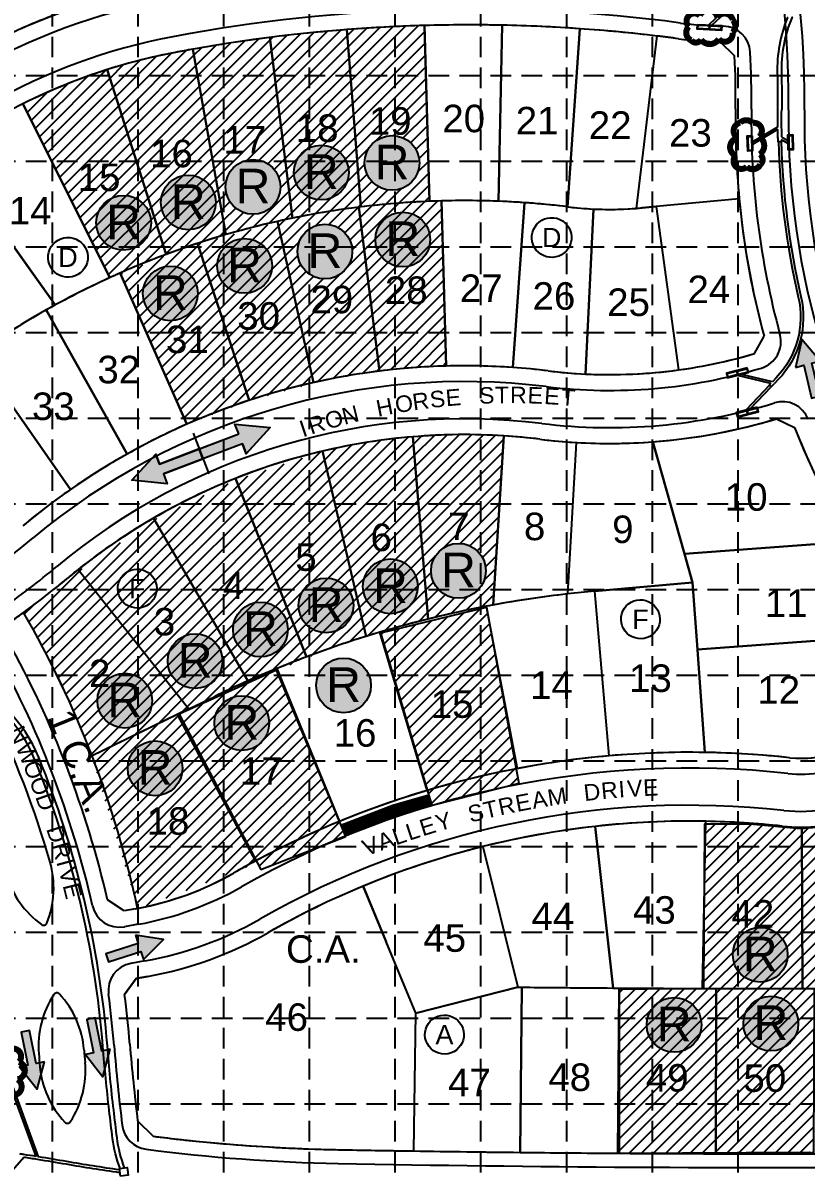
# Model space of a CAD drawing. Extents: x 6153 to 10142, y 8557 to 11052.
# Drawn here: x 7566 to 8135, y 9196 to 10029 of the extents above; entities that cross this region are included whole.
import ezdxf
from ezdxf.enums import TextEntityAlignment as Align

# ---------------------------------------------------------------- set-up
doc = ezdxf.new("R2010")
doc.units = 0
doc.header["$LTSCALE"] = 40
doc.header["$MEASUREMENT"] = 0
for name, pattern in [('GUARDRAIL', [0.24, 0.2, 0.04]), ('HIDDEN', [0.375, 0.25, -0.125]), ('SOLID_OPEN_END', [200, 100, 100])]:
    doc.linetypes.add(name, pattern=pattern)
doc.layers.get('0').update_dxf_attribs({"linetype": 'CONTINUOUS'})
for name, color, linetype in [('1-BC', 6, 'GUARDRAIL'), ('1-BLOCK_NO', 6, 'CONTINUOUS'), ('1-COMMON_AREAS', 5, 'CONTINUOUS'), ('1-LOT_NO', 1, 'CONTINUOUS'), ('1-ROW', 6, 'SOLID_OPEN_END'), ('1-STORM', 5, 'CONTINUOUS'), ('1-STORM_INLETS', 4, 'CONTINUOUS'), ('1-STREET_NAMES', 6, 'CONTINUOUS'), ('1A-LOTS', 6, 'CONTINUOUS'), ('BASE', 7, 'CONTINUOUS'), ('EROSION BLANKET', 84, 'CONTINUOUS'), ('GRID', 254, 'HIDDEN'), ('hatch', 2, 'CONTINUOUS'), ('LEGEND', 7, 'CONTINUOUS')]:
    doc.layers.add(name, color=color, linetype=linetype)
doc.styles.add('ryland', font='ARIAL.TTF', dxfattribs={"height": 25})
doc.styles.get("Standard").update_dxf_attribs({"font": 'ARIAL.TTF'})

# ---------------------------------------------------------------- blocks, each defined once
blk = doc.blocks.new('RYLAND')
h = blk.add_hatch(color=81)
h.paths.add_polyline_path([(1.164, -1.048, 1), (-1.408, -1.048, 1)])
h.paths.add_polyline_path([(-1.348, -2.228), (1.104, -2.228), (1.104, 0.21), (-1.348, 0.21)], flags=25)
at = {"color": 5}
blk.add_circle((-0.122, -1.048), 1.286, dxfattribs=at)
at = {"layer": 'BASE', "color": 5, "style": 'ryland'}
blk.add_text('R', height=1.625, dxfattribs=at).set_placement((-0.122, -1.821), align=Align.CENTER)
blk = doc.blocks.new('arrow')
blk.add_lwpolyline([(-67, -25.4), (-59.3, -25.4), (-59.6, -56.1), (-51.9, -56.2), (-51.6, -25.5), (-44, -25.5), (-55.3, -2.4), (-67, -25.4)], close=True)
at = {"color": 254}
for points in [[(-44, -25.5), (-67, -25.4), (-55.3, -2.4), (-67, -25.4)], [(-59.6, -56.1), (-51.9, -56.2), (-59.3, -25.4), (-51.6, -25.5)]]:
    blk.add_solid(points, dxfattribs=at)
blk = doc.blocks.new('2arrows')
at = {"color": 254}
for p, q in [((25.59, 2.96), (0, 0)), ((17.72, -18.7), (0, 0)), ((22.97, -4.26), (25.59, 2.96)), ((22.97, -4.26), (51.84, -14.76)), ((20.34, -11.48), (17.72, -18.7)), ((49.21, -21.97), (20.34, -11.48)), ((51.84, -14.76), (49.21, -21.97)), ((51.84, -14.76), (49.21, -21.97)), ((80.71, -25.25), (51.84, -14.76)), ((49.21, -21.97), (78.09, -32.47)), ((80.71, -25.25), (83.33, -18.03)), ((83.33, -18.03), (101.05, -36.73)), ((78.09, -32.47), (75.46, -39.68)), ((75.46, -39.68), (101.05, -36.73))]:
    blk.add_line(p, q, dxfattribs=at)
at = {"color": 7}
blk.add_line((45.04, -33.45), (55.84, -3.74), dxfattribs=at)
blk.add_lwpolyline([(20.34, -11.48), (17.72, -18.7), (0, 0), (25.59, 2.96), (22.97, -4.26), (80.71, -25.25), (83.33, -18.03), (101.05, -36.73), (75.46, -39.68), (78.09, -32.47), (20.34, -11.48)], close=True)
at = {"color": 254}
for points in [[(25.59, 2.96), (17.72, -18.7), (0, 0), (17.72, -18.7)], [(49.21, -21.97), (51.84, -14.76), (20.34, -11.48), (22.97, -4.26)], [(49.21, -21.97), (51.84, -14.76), (78.09, -32.47), (80.71, -25.25)], [(83.33, -18.03), (75.46, -39.68), (101.05, -36.73), (75.46, -39.68)]]:
    blk.add_solid(points, dxfattribs=at)

msp = doc.modelspace()

# ---------------------------------------------------------------- hatches: boundary and pattern name
at = {"layer": 'hatch', "linetype": 'Continuous'}
h = msp.add_hatch(dxfattribs=at)
h.set_pattern_fill('ANSI31', color=2, scale=50, style=0)
h.paths.add_polyline_path([(7627.37, 9995.62, 0.039162), (7566.12, 9970.73), (7629.32, 9844.5, -0.003294), (7636.79, 9847.85), (7636.79, 9847.85, -0.014441), (7670.03, 9861.34)])
h.paths.add_polyline_path([(7745.31, 10018.9, 0.012247), (7689.54, 10010.43), (7713.41, 9875.72, -0.015593), (7750.92, 9885.37), (7777.2, 9768.28, -0.024221), (7825, 9776.61), (7810.16, 9895.69, 0.019666), (7761.98, 9887.75)])
h.paths.add_polyline_path([(7753.11, 9910.42, -1), (7713.31, 9910.42, -1)], flags=16)
h.paths.add_polyline_path([(7805.32, 9863.47, -1), (7765.52, 9863.47, -1)], flags=16)
h.paths.add_polyline_path([(7801.43, 10024.64, 0.012247), (7745.31, 10018.9), (7761.98, 9887.75, -0.019666), (7810.16, 9895.69), (7825, 9776.61, -0.024221), (7873.38, 9780.27), (7870.13, 9900.22, 0.003522), (7861.39, 9899.92), (7861.39, 9899.92, 0.020189), (7811.42, 9895.84)])
h.paths.add_polyline_path([(7857.76, 10027.62, 0.012247), (7801.43, 10024.64), (7811.42, 9895.84, -0.020189), (7861.39, 9899.92)])
h.paths.add_polyline_path([(7854.06, 9927.81, -1), (7814.25, 9927.81, -1)], flags=16)
h.paths.add_polyline_path([(7714.24, 9892.16), (7752.19, 9892.16), (7752.19, 9929.88), (7714.24, 9929.88)], flags=24)
h.paths.add_polyline_path([(7766.46, 9845.21), (7804.4, 9845.21), (7804.4, 9882.93), (7766.46, 9882.93)], flags=24)
h.paths.add_polyline_path([(7780.13, 9820.87), (7800.78, 9820.87), (7800.78, 9836.19), (7780.13, 9836.19)], flags=24)
h.paths.add_polyline_path([(7716.91, 9937.03), (7737.47, 9937.03), (7737.47, 9952.09), (7716.91, 9952.09)], flags=24)
h.paths.add_polyline_path([(7815.19, 9909.55), (7853.13, 9909.55), (7853.13, 9947.27), (7815.19, 9947.27)], flags=24)
h.paths.add_polyline_path([(7822.56, 9950.54), (7843.2, 9950.54), (7843.2, 9965.86), (7822.56, 9965.86)], flags=24)
h = msp.add_hatch(dxfattribs=at)
h.set_pattern_fill('ANSI31', color=2, scale=50, style=0)
h.paths.add_polyline_path([(7689.54, 10010.43, 0.002779), (7676.95, 10008.12, 0.030272), (7627.37, 9995.62), (7670.03, 9861.34, -0.009776), (7692.94, 9869.38), (7692.94, 9869.38, -0.008625), (7713.41, 9875.72)])
h = msp.add_hatch(dxfattribs=at)
h.set_pattern_fill('ANSI31', color=2, scale=50, style=0)
h.paths.add_polyline_path([(7637.13, 9847.47), (7670.04, 9861.08), (7694.36, 9869.46), (7746.17, 9883.63), (7750.83, 9885.01), (7777.68, 9768.03), (7730.03, 9755.3), (7684.53, 9737.78), (7637.39, 9847)])
h = msp.add_hatch(dxfattribs=at)
h.set_pattern_fill('ANSI31', color=2, scale=50, style=0)
h.paths.add_polyline_path([(7849.21, 9728.87, 0.036761), (7783.78, 9718.5), (7815.39, 9583.92, -0.00331), (7825.39, 9586.97), (7825.39, 9586.97, -0.011474), (7860.32, 9596.49)])
h = msp.add_hatch(dxfattribs=at)
h.set_pattern_fill('ANSI31', color=2, scale=50, style=0)
h.paths.add_polyline_path([(7915.45, 9729.55, 0.036761), (7849.21, 9728.87), (7860.32, 9596.49, -0.013722), (7902.61, 9605.76, -0.001629), (7907.67, 9606.7)])
h.paths.add_polyline_path([(7902.33, 9631.52, -1), (7862.53, 9631.52, -1)], flags=16)
h.paths.add_polyline_path([(7863.47, 9613.26), (7901.41, 9613.26), (7901.41, 9650.98), (7863.47, 9650.98)], flags=24)
h.paths.add_polyline_path([(7876.34, 9656.4), (7889.05, 9656.4), (7889.05, 9671.21), (7876.34, 9671.21)], flags=24)
h = msp.add_hatch(dxfattribs=at)
h.set_pattern_fill('ANSI31', color=2, scale=50, style=0)
h.paths.add_polyline_path([(7687.25, 9532.02), (7733.03, 9552.2), (7774.1, 9569.02), (7815.84, 9585.17), (7783.52, 9718.37), (7720.24, 9697.51), (7660.99, 9668.59), (7605.79, 9630.91), (7685.23, 9534.04)])
h = msp.add_hatch(dxfattribs=at)
h.set_pattern_fill('ANSI31', color=2, scale=50, style=0)
h.paths.add_polyline_path([(7616.35, 9497.03), (7678.27, 9527.13), (7686.7, 9531.23), (7606.23, 9632.47, 0.005792), (7598.12, 9625.87, -0.015998), (7566.6, 9601.26, -0.038825)])
h.paths.add_polyline_path([(7609.03, 9542.05), (7634.61, 9542.05), (7634.61, 9572.17), (7609.03, 9572.17)], flags=24)
h = msp.add_hatch(dxfattribs=at)
h.set_pattern_fill('ANSI31', color=256, scale=50, style=0)
h.paths.add_polyline_path([(7863.25, 9461.08), (7826.06, 9586.44), (7902.71, 9605.09), (7926.37, 9477)])
h = msp.add_hatch(dxfattribs=at)
h.set_pattern_fill('ANSI31', color=256, scale=50, style=0)
h.paths.add_polyline_path([(7800.74, 9438.49), (7750.25, 9559.34), (7679.52, 9527.42), (7738.92, 9414.53)])
h = msp.add_hatch(dxfattribs=at)
h.set_pattern_fill('ANSI31', color=2, scale=50, style=0)
h.paths.add_polyline_path([(7616.56, 9497.17), (7678.39, 9527.32), (7736.02, 9419.14), (7649.88, 9385.92), (7616.64, 9494.92)])
h = msp.add_hatch(dxfattribs=at)
h.set_pattern_fill('ANSI31', color=256, scale=50, style=0)
h.paths.add_polyline_path([(8140.49, 9208.49), (8140.96, 9327.31), (8242.79, 9329.45), (8183.69, 9455.41), (8153.78, 9446.16), (8130.99, 9444.03), (8093.96, 9447.59), (8061.2, 9447.59), (8060.49, 9328.02), (7999.24, 9327.31), (7999.24, 9208.46), (8137.4, 9209.17)])

# ---------------------------------------------------------------- linework, layer by layer
at = {"layer": '1-BC', "color": 7, "linetype": 'Continuous'}
for p, q in [((7649.84, 9374.76), (7639.77, 9372.94)), ((7654.65, 9348.19), (7644.57, 9346.37)), ((7655.53, 9211.38), (7655.53, 9211.38)), ((7794.96, 9201.06), (7794.96, 9201.06))]:
    msp.add_line(p, q, dxfattribs=at)
for centre, radius, start, end in [((7483.61, 9975.38), 638.61, 359.19888, 36.81205), ((7755.34, 9592.79), 461.16, 100.68249, 138.22119), ((7890.47, 8876.42), 1163.17, 82.42748, 100.68249), ((8078.48, 10290.65), 263.5, 262.42748, 269.16844), ((8074.37, 10007.18), 20, 3.08085, 89.16844), ((7755.34, 9592.79), 434.16, 100.68249, 138.22119), ((7483.61, 9975.38), 611.61, 359.19888, 3.08085), ((8685.27, 9958.58), 590.16, 179.19888, 195.26097), ((8685.27, 9958.58), 563.16, 179.19888, 215.01496), ((8096.62, 9797.97), 20, 286.80883, 15.26097), ((7992.26, 10143.44), 380.88, 263.05084, 286.80883), ((7886.94, 9279.35), 489.6, 83.05084, 129.81084), ((7992.26, 10143.44), 407.88, 263.05084, 287.05949), ((8117.79, 9734.38), 20, 21.55768, 107.05949), ((7886.94, 9279.35), 462.6, 83.05084, 129.81084), ((7197.96, 10105.97), 586.5, 272.18139, 309.81084), ((7197.96, 10105.97), 613.5, 305.01052, 309.81084), ((8131.08, 9570.32), 113.5, 263.76994, 35.01496), ((8131.08, 9570.32), 86.5, 263.76994, 35.01496), ((6921.34, 9229.33), 713.28, 12.86631, 29.20292), ((6921.34, 9229.33), 691.28, 16.01065, 26.00707), ((8050.33, 8830.67), 657.54, 83.76994, 119.67115), ((8050.33, 8830.67), 630.54, 83.76994, 119.67115), ((7520.44, 9401.24), 68, 337.84799, 16.01065), ((7619.45, 9429.65), 68, 196.01066, 234.17339), ((7607.77, 9607.48), 236.5, 280.24783, 299.67115), ((7636.21, 9392.62), 20, 192.86631, 280.24783), ((7581.11, 9376.55), 2.5, 234.17338, 337.84799), ((7607.77, 9607.48), 263.5, 280.24783, 299.67115), ((7648.13, 9326.69), 20, 100.24783, 187.62935), ((7590.75, 9322.42), 2.5, 42.84955, 146.52422), ((7542.73, 9277.88), 68, 4.6869, 42.84957), ((6921.34, 9229.33), 713.28, 4.62069, 7.62935), ((7645.39, 9286.29), 68, 146.52422, 184.6869), ((8985.01, 9396.12), 1379.12, 184.6869, 185.06077), ((8985.01, 9396.12), 1357.12, 184.62069, 187.0843), ((8985.01, 9396.12), 1412.12, 184.6869, 185.06077), ((7543.53, 9268.47), 68, 326.89809, 5.06077), ((7646.13, 9277.55), 68, 185.06077, 223.22345), ((7598.4, 9232.7), 2.5, 223.22343, 326.89809), ((7658.1, 9231.22), 20, 187.08426, 262.61971), ((7819.12, 10474.33), 1273.5, 262.61971, 268.91316), ((8108.92, 25750.13), 16552.05, 268.913173, 270.39661), ((8108.92, 25750.13), 16552.05, 268.913173, 270.39661)]:
    msp.add_arc(centre, radius, start, end, dxfattribs=at)
at = {"layer": '1-BLOCK_NO', "color": 7, "linetype": 'Continuous', "flags": 128}
for points in [[(7941.03, 9884.83), (7942.9, 9886.12), (7944.94, 9887.09), (7947.11, 9887.74), (7949.35, 9888.04), (7951.62, 9887.98), (7953.84, 9887.57), (7955.98, 9886.82), (7957.97, 9885.74), (7959.76, 9884.36), (7961.32, 9882.72), (7962.61, 9880.86), (7963.58, 9878.82), (7964.23, 9876.65), (7964.53, 9874.4), (7964.47, 9872.14), (7964.06, 9869.91), (7963.31, 9867.78), (7962.23, 9865.79), (7960.85, 9863.99), (7959.21, 9862.43), (7957.35, 9861.15), (7955.31, 9860.17), (7953.14, 9859.53), (7950.89, 9859.23), (7948.63, 9859.29), (7946.4, 9859.7), (7944.27, 9860.45), (7942.28, 9861.53), (7940.48, 9862.9), (7938.92, 9864.54), (7937.64, 9866.41), (7936.66, 9868.45), (7936.02, 9870.62), (7935.72, 9872.86), (7935.78, 9875.13), (7936.19, 9877.35), (7936.94, 9879.49), (7938.02, 9881.48), (7939.39, 9883.27), (7941.03, 9884.83)], [(7589.74, 9870.44), (7591.6, 9871.72), (7593.64, 9872.7), (7595.81, 9873.34), (7598.05, 9873.64), (7600.32, 9873.58), (7602.54, 9873.17), (7604.68, 9872.42), (7606.67, 9871.34), (7608.47, 9869.97), (7610.02, 9868.33), (7611.31, 9866.46), (7612.29, 9864.42), (7612.93, 9862.25), (7613.23, 9860.01), (7613.17, 9857.74), (7612.76, 9855.52), (7612.01, 9853.38), (7610.93, 9851.39), (7609.55, 9849.6), (7607.91, 9848.04), (7606.05, 9846.75), (7604.01, 9845.78), (7601.84, 9845.13), (7599.59, 9844.83), (7597.33, 9844.89), (7595.11, 9845.3), (7592.97, 9846.05), (7590.98, 9847.13), (7589.18, 9848.51), (7587.62, 9850.15), (7586.34, 9852.01), (7585.36, 9854.05), (7584.72, 9856.22), (7584.42, 9858.47), (7584.48, 9860.73), (7584.89, 9862.96), (7585.64, 9865.09), (7586.72, 9867.08), (7588.1, 9868.88), (7589.74, 9870.44)], [(7640.52, 9629.8), (7642.38, 9631.01), (7644.41, 9631.92), (7646.55, 9632.5), (7648.76, 9632.74), (7650.97, 9632.63), (7653.15, 9632.17), (7655.22, 9631.38), (7657.15, 9630.28), (7658.88, 9628.89), (7660.37, 9627.24), (7661.58, 9625.38), (7662.49, 9623.36), (7663.07, 9621.22), (7663.31, 9619.01), (7663.2, 9616.79), (7662.74, 9614.62), (7661.95, 9612.54), (7660.85, 9610.62), (7659.46, 9608.89), (7657.81, 9607.4), (7655.95, 9606.18), (7653.93, 9605.27), (7651.78, 9604.69), (7649.58, 9604.46), (7647.36, 9604.57), (7645.19, 9605.02), (7643.11, 9605.81), (7641.19, 9606.92), (7639.46, 9608.31), (7637.97, 9609.95), (7636.75, 9611.81), (7635.84, 9613.84), (7635.26, 9615.98), (7635.03, 9618.19), (7635.14, 9620.4), (7635.59, 9622.58), (7636.38, 9624.65), (7637.48, 9626.58), (7638.88, 9628.31), (7640.52, 9629.8)], [(8005.98, 9607.51), (8007.84, 9608.73), (8009.86, 9609.64), (8012, 9610.22), (8014.21, 9610.46), (8016.43, 9610.35), (8018.6, 9609.89), (8020.68, 9609.1), (8022.6, 9608), (8024.33, 9606.6), (8025.82, 9604.96), (8027.04, 9603.1), (8027.94, 9601.07), (8028.53, 9598.93), (8028.76, 9596.72), (8028.65, 9594.51), (8028.2, 9592.33), (8027.41, 9590.26), (8026.3, 9588.33), (8024.91, 9586.6), (8023.27, 9585.11), (8021.41, 9583.9), (8019.38, 9582.99), (8017.24, 9582.41), (8015.03, 9582.17), (8012.81, 9582.28), (8010.64, 9582.74), (8008.57, 9583.53), (8006.64, 9584.63), (8004.91, 9586.02), (8003.42, 9587.67), (8002.21, 9589.53), (8001.3, 9591.55), (8000.72, 9593.7), (8000.48, 9595.9), (8000.59, 9598.12), (8001.04, 9600.29), (8001.83, 9602.37), (8002.94, 9604.3), (8004.33, 9606.02), (8005.98, 9607.51)], [(7863.6, 9305.83), (7865.46, 9307.04), (7867.48, 9307.95), (7869.63, 9308.53), (7871.83, 9308.77), (7874.05, 9308.66), (7876.22, 9308.2), (7878.3, 9307.41), (7880.22, 9306.31), (7881.95, 9304.92), (7883.44, 9303.27), (7884.66, 9301.41), (7885.57, 9299.39), (7886.15, 9297.24), (7886.39, 9295.04), (7886.28, 9292.82), (7885.82, 9290.65), (7885.03, 9288.57), (7883.93, 9286.65), (7882.53, 9284.92), (7880.89, 9283.43), (7879.03, 9282.21), (7877, 9281.3), (7874.86, 9280.72), (7872.65, 9280.48), (7870.44, 9280.59), (7868.26, 9281.05), (7866.19, 9281.84), (7864.26, 9282.94), (7862.53, 9284.34), (7861.04, 9285.98), (7859.83, 9287.84), (7858.92, 9289.87), (7858.34, 9292.01), (7858.1, 9294.22), (7858.21, 9296.43), (7858.67, 9298.61), (7859.46, 9300.68), (7860.56, 9302.61), (7861.95, 9304.34), (7863.6, 9305.83)]]:
    msp.add_lwpolyline(points, close=True, dxfattribs=at)
at = {"layer": '1-COMMON_AREAS', "color": 7, "linetype": 'Continuous'}
for p, q in [((7813.14, 9402.47), (7829.94, 9361.97)), ((7639.53, 9384.58), (7627.5, 9392.56)), ((7647.8, 9386.07), (7639.53, 9384.58)), ((7639.95, 9323.69), (7648.42, 9335.38)), ((7648.42, 9335.38), (7656.69, 9336.87)), ((7660.61, 9220.81), (7649.43, 9232.03))]:
    msp.add_line(p, q, dxfattribs=at)
for centre, radius, start, end in [((7197.96, 10105.97), 625, 305.21991, 306.14469), ((6921.34, 9229.33), 744.78, 12.17188, 29.95916), ((6921.34, 9229.33), 724.78, 13.01508, 29.02293), ((8050.33, 8830.67), 619.04, 112.52972, 119.67115), ((7607.77, 9607.48), 225, 280.24783, 280.65712), ((7607.77, 9607.48), 275, 280.24783, 299.67115), ((6921.34, 9229.33), 724.78, 4.62069, 7.48059), ((8985.01, 9396.12), 1345.62, 184.62069, 187.00448), ((7819.12, 10474.33), 1263.5, 262.79304, 264.6908)]:
    msp.add_arc(centre, radius, start, end, dxfattribs=at)
at = {"layer": '1-ROW', "color": 7, "linetype": 'SOLID_OPEN_END'}
for p, q in [((8082.95, 10005.69), (8072.37, 10015.71)), ((8097.48, 9789.36), (8104.34, 9801.97)), ((8113.29, 9741.9), (8126.46, 9735.58)), ((7639.53, 9384.58), (7627.5, 9392.56)), ((7647.8, 9386.07), (7639.53, 9384.58)), ((7648.42, 9335.38), (7639.95, 9323.69)), ((7656.69, 9336.87), (7648.42, 9335.38)), ((7649.43, 9232.03), (7660.61, 9220.81)), ((7795.15, 9211.06), (7795.15, 9211.06))]:
    msp.add_line(p, q, dxfattribs=at)
for centre, radius, start, end in [((7483.61, 9975.38), 650.11, 359.19888, 36.81205), ((7755.34, 9592.79), 472.66, 100.68249, 138.22119), ((7890.47, 8876.42), 1151.67, 82.42748, 100.68249), ((8078.48, 10290.65), 275, 262.42748, 268.72614), ((7755.34, 9592.79), 422.66, 100.68249, 138.22119), ((7483.61, 9975.38), 600.11, 359.19888, 2.89519), ((8685.27, 9958.58), 601.66, 179.19888, 195.08747), ((8685.27, 9958.58), 551.66, 179.19888, 215.01496), ((7992.26, 10143.44), 369.38, 263.05084, 286.55009), ((7886.94, 9279.35), 501.1, 83.05084, 129.81084), ((7992.26, 10143.44), 419.38, 263.05084, 286.77319), ((8685.27, 9958.58), 601.66, 201.75496, 215.01496), ((7886.94, 9279.35), 451.1, 83.05084, 129.81084), ((8131.08, 9570.32), 125, 263.76994, 35.01496), ((7197.96, 10105.97), 625, 305.21991, 309.81084), ((8131.08, 9570.32), 75, 263.76994, 35.01496), ((6921.34, 9229.33), 724.78, 13.01508, 29.02293), ((8050.33, 8830.67), 669.04, 83.76994, 119.67115), ((8050.33, 8830.67), 619.04, 83.76994, 119.67115), ((7607.77, 9607.48), 225, 280.24783, 299.67115), ((7607.77, 9607.48), 275, 280.24783, 299.67115), ((6921.34, 9229.33), 724.78, 4.62069, 7.48059), ((8985.01, 9396.12), 1345.62, 184.62069, 187.00448), ((7819.12, 10474.33), 1263.5, 262.79304, 268.91317), ((8108.92, 25750.1), 16542.02, 268.913164, 270.396624)]:
    msp.add_arc(centre, radius, start, end, dxfattribs=at)
at = {"layer": '1-STORM', "color": 5, "linetype": 'Continuous', "flags": 128}
for points in [[(8073.55, 10036.76), (8064.18, 10028.15)], [(8075.46, 10036.14), (8066.51, 10027.91)], [(8114.12, 9953.79), (8095.81, 9943.01)], [(8114.14, 9952.06), (8095.86, 9941.3)], [(8117.23, 9946.56), (8121.79, 9944.06)], [(8117.28, 9944.54), (8121.85, 9942.03)], [(8110.44, 9768.83), (8087.96, 9774.25)], [(8109.24, 9767.57), (8085.17, 9773.38)], [(8108.35, 9766.27), (8091.4, 9748.44)], [(8109.24, 9767.57), (8108.17, 9766.44), (8109.62, 9765.06), (8111.69, 9767.24)], [(8113.24, 9771.77), (8110.44, 9768.83)], [(8114.69, 9770.39), (8111.69, 9767.24)], [(8109.44, 9765.24), (8093.95, 9748.94)], [(7575.7, 9206.12), (7555.23, 9262.41)], [(7577.39, 9205.85), (7556.77, 9262.55)], [(7566.78, 9205.49), (7527.87, 9161.08)]]:
    msp.add_lwpolyline(points, dxfattribs=at)
for points in [[(8121.36, 10033.47), (8121.36, 10033.47, 0.103346), (8113.98, 9992.62), (8113.98, 9992.62)], [(8124.74, 10033.8), (8124.74, 10033.8, 0.107374), (8116.98, 9992.7), (8116.98, 9992.7)], [(8113.98, 9992.62), (8113.98, 9992.62, -0.01033), (8114.16, 9966.56), (8114.16, 9966.56)], [(8116.98, 9992.7), (8116.98, 9992.7, -0.01033), (8117.16, 9966.52), (8117.16, 9966.52)], [(8114.16, 9966.56), (8114.16, 9966.56, 0.005529), (8114.12, 9953.93), (8114.12, 9953.93)], [(8114.16, 9966.56), (8114.16, 9966.56, 0.005466), (8114.12, 9954.08), (8114.12, 9954.08)], [(8117.23, 9946.56), (8117.23, 9946.56, -0.008782), (8117.16, 9966.52), (8117.16, 9966.52)], [(8114.14, 9952.06), (8114.14, 9952.06, 0.002496), (8114.23, 9946.36), (8114.23, 9946.36, 0.001317), (8114.31, 9943.35), (8114.31, 9943.35), (8117.31, 9943.43), (8117.31, 9943.43, -0.000491), (8117.28, 9944.54), (8117.28, 9944.54)], [(8114.14, 9952.06), (8114.14, 9952.06, 0.002496), (8114.23, 9946.36), (8114.23, 9946.36)], [(8114.81, 9943.36), (8114.81, 9943.36, 0.050074), (8129.22, 9830.26), (8129.22, 9830.26)], [(8116.81, 9943.41), (8116.81, 9943.41, 0.050074), (8131.17, 9830.71), (8131.17, 9830.71)], [(8129.22, 9830.26), (8129.22, 9830.26, -0.251879), (8113.24, 9771.77), (8113.24, 9771.77)], [(8131.17, 9830.71), (8131.17, 9830.71, -0.251879), (8114.69, 9770.39), (8114.69, 9770.39)], [(7577.65, 9495.98), (7577.65, 9495.98, 0.4109), (7444.63, 9553.03), (7444.63, 9553.03)], [(7574.63, 9494.75), (7574.63, 9494.75, 0.410515), (7445.94, 9550.05), (7445.94, 9550.05)], [(7624.2, 9286.14), (7624.2, 9286.14, 0.076465), (7574.63, 9494.75), (7574.63, 9494.75)], [(7627.44, 9286.4), (7627.44, 9286.4, 0.076465), (7577.65, 9495.98), (7577.65, 9495.98)], [(7628.79, 9239.4), (7628.79, 9239.4, -0.0086), (7624.2, 9286.14), (7624.2, 9286.14)], [(7632.02, 9239.78), (7632.02, 9239.78, -0.0086), (7627.44, 9286.4), (7627.44, 9286.4)], [(7631.28, 9219.19), (7631.28, 9219.19, -0.003729), (7628.79, 9239.4), (7628.79, 9239.4)], [(7634.5, 9219.62), (7634.5, 9219.62, -0.003729), (7632.02, 9239.78), (7632.02, 9239.78)], [(7636.63, 9197.39), (7636.63, 9197.39, -0.055394), (7631.28, 9219.19), (7631.28, 9219.19)], [(7639.94, 9197.81), (7639.94, 9197.81, -0.057289), (7634.5, 9219.62), (7634.5, 9219.62)], [(7566.84, 9207.51), (7566.84, 9207.51, 0.00047), (7563.87, 9207.96), (7563.87, 9207.96)], [(7575.7, 9206.12), (7575.7, 9206.12, 0.001404), (7566.84, 9207.51), (7566.84, 9207.51)], [(7576.78, 9203.92), (7576.78, 9203.92, 0.001585), (7566.78, 9205.49), (7566.78, 9205.49)], [(7597.69, 9200.43), (7597.69, 9200.43, 0.003324), (7576.78, 9203.92), (7576.78, 9203.92)], [(7598.03, 9202.4), (7598.03, 9202.4, 0.003276), (7577.39, 9205.85), (7577.39, 9205.85)], [(7636.57, 9194.28), (7636.57, 9194.28, -0.007611), (7597.69, 9200.43), (7597.69, 9200.43)], [(7636.31, 9196.34), (7636.31, 9196.34, -0.007505), (7598.03, 9202.4), (7598.03, 9202.4)]]:
    msp.add_lwpolyline(points, format="xyb", dxfattribs=at)
msp.add_lwpolyline([(7636.89, 9191.76), (7636.18, 9197.34), (7641.76, 9198.05), (7642.47, 9192.47), (7636.89, 9191.76)], close=True, dxfattribs=at)
at = {"layer": '1-STORM_INLETS', "color": 5, "linetype": 'Continuous', "flags": 128}
for points in [[(8055.98, 10028.46), (8073.62, 10027.54), (8073.44, 10024.05), (8055.8, 10024.97), (8055.98, 10028.46)], [(8056.32, 10025.44), (8056.45, 10027.94), (8064.44, 10027.52), (8064.31, 10025.02), (8056.32, 10025.44)], [(8064.98, 10024.99), (8065.11, 10027.49), (8073.1, 10027.07), (8072.97, 10024.57), (8064.98, 10024.99)], [(8095.68, 9947.52), (8095.99, 9936.53), (8092.49, 9936.43), (8092.18, 9947.42), (8095.68, 9947.52)], [(8095.2, 9947.01), (8095.48, 9937.01), (8092.98, 9936.94), (8092.7, 9946.94), (8095.2, 9947.01)], [(8125.17, 9948.35), (8125.48, 9937.35), (8121.98, 9937.26), (8121.67, 9948.25), (8125.17, 9948.35)], [(8124.68, 9947.84), (8124.96, 9937.84), (8122.47, 9937.77), (8122.18, 9947.77), (8124.68, 9947.84)], [(8092.21, 9778.93), (8077.01, 9775.1), (8077.87, 9771.7), (8093.06, 9775.53), (8092.21, 9778.93)], [(8077.62, 9774.74), (8084.41, 9776.45), (8085.02, 9774.02), (8078.23, 9772.31), (8077.62, 9774.74)], [(8085.06, 9776.61), (8091.85, 9778.32), (8092.46, 9775.9), (8085.67, 9774.19), (8085.06, 9776.61)], [(8099.42, 9750.32), (8084.22, 9746.49), (8085.08, 9743.1), (8100.27, 9746.93), (8099.42, 9750.32)], [(8092.27, 9748.01), (8099.06, 9749.72), (8099.67, 9747.29), (8092.88, 9745.58), (8092.27, 9748.01)], [(8084.83, 9746.13), (8091.62, 9747.84), (8092.23, 9745.42), (8085.44, 9743.71), (8084.83, 9746.13)]]:
    msp.add_lwpolyline(points, close=True, dxfattribs=at)
at = {"layer": '1A-LOTS', "color": 7, "linetype": 'Continuous'}
for p, q in [((7811.42, 9895.84), (7801.43, 10024.64)), ((7801.43, 10024.64), (7811.42, 9895.84)), ((7861.39, 9899.92), (7857.76, 10027.62)), ((7857.76, 10027.62), (7861.39, 9899.92)), ((7911.54, 9899.96), (7914.17, 10027.84)), ((7914.17, 10027.84), (7911.54, 9899.96)), ((7961.51, 9895.96), (7970.52, 10025.3)), ((7970.52, 10025.3), (7961.51, 9895.96)), ((7761.98, 9887.75), (7745.31, 10018.9)), ((7745.31, 10018.9), (7761.98, 9887.75)), ((8011.77, 9894.82), (8026.68, 10020.01)), ((8011.77, 9894.82), (8026.68, 10020.01)), ((8072.37, 10015.71), (8082.95, 10005.69)), ((7713.41, 9875.72), (7689.54, 10010.43)), ((7689.54, 10010.43), (7713.41, 9875.72)), ((7670.03, 9861.34), (7627.37, 9995.62)), ((7627.37, 9995.62), (7670.03, 9861.34)), ((7629.32, 9844.5), (7566.12, 9970.73)), ((7566.12, 9970.73), (7629.32, 9844.5)), ((7589.57, 9824.63), (7509.5, 9936.61)), ((7509.5, 9936.61), (7589.57, 9824.63)), ((7870.13, 9900.22), (7873.38, 9780.27)), ((7873.38, 9780.27), (7870.13, 9900.22)), ((7930.26, 9898.94), (7921.89, 9779.23)), ((7921.89, 9779.23), (7930.26, 9898.94)), ((8086.28, 9901.84), (8025.94, 9896.13)), ((8086.28, 9901.84), (8025.94, 9896.13)), ((7810.16, 9895.69), (7825, 9776.61)), ((7825, 9776.61), (7810.16, 9895.69)), ((7980.39, 9894.34), (7974.68, 9774.47)), ((7974.68, 9774.47), (7980.39, 9894.34)), ((8015.78, 9895.17), (8025.94, 9896.13)), ((8025.94, 9896.13), (8015.78, 9895.17)), ((8025.94, 9896.13), (8042.11, 9777.43)), ((8025.94, 9896.13), (8042.11, 9777.43)), ((7750.92, 9885.37), (7777.2, 9768.28)), ((7777.2, 9768.28), (7750.92, 9885.37)), ((7692.94, 9869.38), (7730.43, 9755.38)), ((7730.43, 9755.38), (7692.94, 9869.38)), ((7636.79, 9847.85), (7685.12, 9738.01)), ((7685.12, 9738.01), (7636.79, 9847.85)), ((7582.98, 9820.99), (7641.71, 9716.34)), ((7641.71, 9716.34), (7582.98, 9820.99)), ((8097.48, 9789.36), (8104.34, 9801.97)), ((7532.02, 9789.05), (7600.59, 9690.58)), ((7600.59, 9690.58), (7532.02, 9789.05)), ((8113.29, 9741.9), (8126.46, 9735.58)), ((7860.32, 9596.49), (7849.21, 9728.87)), ((7849.21, 9728.87), (7860.32, 9596.49)), ((7907.67, 9606.7), (7915.45, 9729.55)), ((7915.45, 9729.55), (7907.67, 9606.7)), ((7961.74, 9614.72), (7968.09, 9724.75)), ((7961.74, 9614.72), (7968.09, 9724.75)), ((8023.54, 9725.22), (8046.49, 9643.91)), ((8046.49, 9643.91), (8023.54, 9725.22)), ((7815.39, 9583.92), (7783.78, 9718.5)), ((7783.78, 9718.5), (7815.39, 9583.92)), ((7772.02, 9569), (7720.58, 9698.65)), ((7720.58, 9698.65), (7772.02, 9569)), ((7729.42, 9551.5), (7660.97, 9669.77)), ((7660.97, 9669.77), (7729.42, 9551.5)), ((8167.14, 9652.72), (8046.49, 9643.91)), ((8046.49, 9643.91), (8167.14, 9652.72)), ((8046.49, 9643.91), (8052.41, 9622.93)), ((8052.41, 9622.93), (8046.49, 9643.91)), ((7606.23, 9632.47), (7686.7, 9531.23)), ((7606.23, 9632.47), (7686.7, 9531.23)), ((8052.41, 9622.93), (7981.34, 9616.69)), ((7981.34, 9616.69), (8052.41, 9622.93)), ((7991.83, 9497.15), (7981.34, 9616.69)), ((7991.83, 9497.15), (7981.34, 9616.69)), ((8052.41, 9622.93), (8055.95, 9574.42)), ((8055.95, 9574.42), (8052.41, 9622.93)), ((7902.61, 9605.76), (7925.08, 9487.88)), ((7902.61, 9605.76), (7925.08, 9487.88)), ((7825.39, 9586.97), (7859.6, 9471.95)), ((7859.6, 9471.95), (7825.39, 9586.97)), ((8055.95, 9574.42), (8204.57, 9585.27)), ((8204.57, 9585.27), (8055.95, 9574.42)), ((8061.41, 9499.62), (8055.95, 9574.42)), ((8055.95, 9574.42), (8061.41, 9499.62)), ((7750.44, 9560.5), (7796.05, 9449.5)), ((7796.05, 9449.5), (7750.44, 9560.5)), ((7678.27, 9527.13), (7705.39, 9540.31)), ((7686.7, 9531.23), (7705.39, 9540.31)), ((7686.7, 9531.23), (7616.35, 9497.03)), ((7678.27, 9527.13), (7616.35, 9497.03)), ((7735.08, 9420.78), (7678.27, 9527.13)), ((7735.08, 9420.78), (7678.27, 9527.13)), ((8059.76, 9328.16), (8062.07, 9449.6)), ((7994.83, 9328.48), (7981.74, 9445.9)), ((7981.74, 9445.9), (7994.83, 9328.48)), ((8132.26, 9328.1), (8131.69, 9445.32)), ((8131.69, 9445.32), (8132.26, 9328.1)), ((7900.02, 9431.18), (7925.57, 9329.11)), ((7900.02, 9431.18), (7925.57, 9329.11)), ((7851.46, 9310.1), (7813.14, 9402.47)), ((7851.46, 9310.1), (7829.94, 9361.97)), ((7925.57, 9329.11), (7851.46, 9310.1)), ((7851.46, 9310.1), (7925.57, 9329.11)), ((7928.45, 9329.07), (7927.13, 9209.08)), ((7927.13, 9209.08), (7928.45, 9329.07)), ((7999.02, 9328.45), (7998.22, 9208.45)), ((7998.22, 9208.45), (7999.02, 9328.45)), ((8069.6, 9328.13), (8069.31, 9208.13)), ((8069.31, 9208.13), (8069.6, 9328.13)), ((7849.89, 9210.11), (7851.46, 9310.1)), ((7849.89, 9210.11), (7851.46, 9310.1))]:
    msp.add_line(p, q, dxfattribs=at)
for centre, radius, start, end in [((7755.34, 9592.79), 472.66, 108.06525, 113.70385), ((7890.47, 8876.42), 1151.67, 94.43439, 97.24106), ((7890.47, 8876.42), 1151.67, 91.62771, 94.43439), ((7890.47, 8876.42), 1151.67, 88.82104, 91.62771), ((7890.47, 8876.42), 1151.67, 86.01436, 88.82104), ((7890.47, 8876.42), 1151.67, 83.20769, 86.01436), ((7890.47, 8876.42), 1151.67, 97.24106, 100.04774), ((7890.47, 8876.42), 1151.67, 82.42748, 83.20769), ((8078.48, 10290.65), 275, 262.42748, 268.72614), ((7755.34, 9592.79), 422.66, 100.68249, 107.62405), ((7890.47, 8876.42), 1151.67, 100.04774, 100.68249), ((7483.61, 9975.38), 600.11, 359.19888, 2.89519), ((7755.34, 9592.79), 422.66, 107.62405, 116.59481), ((8685.27, 9958.58), 601.66, 179.19888, 185.41073), ((7886.94, 9279.35), 621.1, 91.55073, 97.10067), ((7886.94, 9279.35), 621.1, 92.35794, 96.98434), ((7886.94, 9279.35), 621.1, 87.73054, 92.35794), ((7886.94, 9279.35), 621.1, 86.0008, 91.55073), ((7886.94, 9279.35), 621.1, 83.10465, 87.73054), ((7886.94, 9279.35), 621.1, 83.05084, 86.0008), ((8685.27, 9958.58), 601.66, 185.41073, 188.71186), ((7886.94, 9279.35), 621.1, 97.10067, 102.65061), ((7886.94, 9279.35), 621.1, 96.98434, 101.60717), ((7886.94, 9279.35), 621.1, 83.05084, 83.10465), ((7992.26, 10143.44), 249.38, 263.05084, 274.48718), ((7992.26, 10143.44), 249.38, 263.05084, 267.27144), ((7992.26, 10143.44), 249.38, 267.27144, 275.41073), ((7992.26, 10143.44), 249.38, 274.48718, 275.41073), ((7886.94, 9279.35), 621.1, 102.65061, 108.20054), ((7886.94, 9279.35), 621.1, 101.60717, 106.22389), ((7886.94, 9279.35), 621.1, 106.22389, 110.44098), ((7886.94, 9279.35), 621.1, 108.20054, 113.75048), ((8685.27, 9958.58), 601.66, 188.71186, 195.08747), ((7886.94, 9279.35), 621.1, 110.44098, 114.50549), ((7886.94, 9279.35), 621.1, 113.75048, 119.30042), ((7886.94, 9279.35), 621.1, 114.50549, 118.60606), ((7886.94, 9279.35), 621.1, 118.60606, 122.82891), ((7886.94, 9279.35), 621.1, 119.30042, 124.85035), ((7992.26, 10143.44), 369.38, 277.7555, 286.55009), ((7886.94, 9279.35), 501.1, 97.10067, 102.65061), ((7886.94, 9279.35), 501.1, 91.55073, 97.10067), ((7886.94, 9279.35), 501.1, 86.0008, 91.55073), ((7886.94, 9279.35), 501.1, 83.05084, 86.0008), ((7992.26, 10143.44), 369.38, 263.05084, 267.27144), ((7992.26, 10143.44), 369.38, 267.27144, 277.7555), ((7886.94, 9279.35), 501.1, 102.65061, 108.20054), ((7886.94, 9279.35), 501.1, 108.20054, 113.75048), ((7992.26, 10143.44), 419.38, 274.27798, 286.77319), ((7886.94, 9279.35), 501.1, 113.75048, 119.30042), ((8685.27, 9958.58), 601.66, 201.75496, 210.55425), ((7886.94, 9279.35), 451.1, 94.79838, 103.21962), ((7886.94, 9279.35), 451.1, 86.37713, 94.79838), ((7886.94, 9279.35), 451.1, 83.05084, 86.37713), ((7992.26, 10143.44), 419.38, 263.05084, 266.69583), ((7992.26, 10143.44), 419.38, 266.69583, 274.27798), ((7886.94, 9279.35), 501.1, 119.30042, 124.85035), ((7886.94, 9279.35), 451.1, 103.21962, 111.64087), ((7886.94, 9279.35), 451.1, 111.64087, 120.06211), ((7886.94, 9279.35), 501.1, 124.85035, 129.81084), ((7886.94, 9279.35), 451.1, 120.06211, 128.48336), ((7886.94, 9279.35), 451.1, 128.48336, 129.81084), ((7197.96, 10105.97), 625, 306.14469, 309.81084), ((8050.33, 8830.67), 789.04, 95.01635, 100.79032), ((8050.33, 8830.67), 789.04, 95.01635, 96.44717), ((8050.33, 8830.67), 789.04, 96.44717, 100.41697), ((6921.34, 9229.33), 744.78, 21.06552, 29.95916), ((8050.33, 8830.67), 789.04, 100.79032, 106.5643), ((8050.33, 8830.67), 789.04, 100.41697, 103.93487), ((8050.33, 8830.67), 789.04, 103.93487, 107.32283), ((8050.33, 8830.67), 789.04, 106.5643, 112.33827), ((8050.33, 8830.67), 789.04, 107.32283, 110.654), ((8131.08, 9570.32), 75, 263.76994, 11.49818), ((8050.33, 8830.67), 789.04, 110.654, 113.99873), ((8050.33, 8830.67), 789.04, 112.33827, 115.92382), ((8050.33, 8830.67), 789.04, 113.99873, 115.92382), ((8050.33, 8830.67), 669.04, 89.05108, 95.01635), ((8050.33, 8830.67), 669.04, 83.76994, 89.05108), ((6921.34, 9229.33), 744.78, 12.17188, 21.06552), ((8050.33, 8830.67), 669.04, 95.01635, 100.79032), ((8050.33, 8830.67), 669.04, 100.79032, 106.5643), ((8050.33, 8830.67), 669.04, 106.5643, 112.33827), ((8050.33, 8830.67), 669.04, 112.33827, 118.11225), ((8050.33, 8830.67), 619.04, 88.91411, 96.36181), ((8050.33, 8830.67), 619.04, 83.76994, 88.91411), ((8131.08, 9570.32), 125, 270.28, 294.95825), ((8050.33, 8830.67), 619.04, 96.36181, 104.05301), ((8131.08, 9570.32), 125, 263.76994, 270.28), ((8050.33, 8830.67), 619.04, 104.05301, 112.52972), ((8050.33, 8830.67), 669.04, 118.11225, 119.67115), ((7607.77, 9607.48), 225, 280.65712, 299.67115), ((8108.92, 25750.13), 16422.05, 269.360303, 269.601962), ((8108.92, 25750.13), 16422.05, 269.360303, 269.370354), ((8108.92, 25750.13), 16422.05, 269.370354, 269.616589), ((8108.92, 25750.13), 16422.05, 269.601962, 269.828507), ((8108.92, 25750.13), 16422.05, 269.616589, 269.862823), ((8108.92, 25750.13), 16422.05, 269.828507, 270.081448), ((8108.92, 25750.13), 16422.05, 269.862823, 270.109058), ((8108.92, 25750.13), 16422.05, 270.081448, 270.469775), ((7819.12, 10474.33), 1263.5, 264.6908, 268.14404), ((7819.12, 10474.33), 1263.5, 268.14404, 268.91317), ((8108.92, 25750.13), 16542.05, 268.913163, 269.102798), ((8108.92, 25750.13), 16542.05, 269.102798, 269.370354), ((8108.92, 25750.13), 16542.05, 269.370354, 269.616589), ((8108.92, 25750.13), 16542.05, 269.616589, 269.862823), ((8108.92, 25750.13), 16542.05, 269.862823, 270.109058)]:
    msp.add_arc(centre, radius, start, end, dxfattribs=at)
at = {"layer": 'EROSION BLANKET', "linetype": 'Continuous', "const_width": 9, "flags": 128}
msp.add_lwpolyline([(7798.89, 9443.35), (7835.7, 9457.48), (7848.72, 9461.23), (7861.67, 9464.9)], dxfattribs=at)
at = {"layer": 'GRID', "color": 252, "linetype": 'HIDDEN', "ltscale": 1.5}
for p, q in [((7587.37, 10987.02), (7587.37, 8808.56)), ((7649.6, 10987.02), (7649.6, 8808.56)), ((7711.84, 10987.02), (7711.84, 8808.56)), ((7774.07, 10987.02), (7774.07, 8808.56)), ((7836.3, 10987.02), (7836.3, 8808.56)), ((7898.54, 10987.02), (7898.54, 8808.56)), ((7960.77, 10987.02), (7960.77, 8808.56)), ((8023.01, 10987.02), (8023.01, 8808.56)), ((8085.24, 10987.02), (8085.24, 8808.56)), ((6218.22, 9991.28), (10076.73, 9991.28)), ((6218.22, 9929.04), (10076.73, 9929.04)), ((6218.22, 9866.81), (10076.73, 9866.81)), ((6218.22, 9804.57), (10076.73, 9804.57)), ((6218.22, 9742.34), (10076.73, 9742.34)), ((6218.22, 9680.11), (10076.73, 9680.11)), ((6218.22, 9617.87), (10076.73, 9617.87)), ((6218.22, 9555.64), (10076.73, 9555.64)), ((6218.22, 9493.4), (10076.73, 9493.4)), ((6218.22, 9431.17), (10076.73, 9431.17)), ((6218.22, 9368.94), (10076.73, 9368.94)), ((6218.22, 9306.7), (10076.73, 9306.7)), ((6218.22, 9244.47), (10076.73, 9244.47))]:
    msp.add_line(p, q, dxfattribs=at)
at = {"layer": 'hatch', "linetype": 'Continuous', "flags": 128}
for points in [[(7863.25, 9461.08), (7826.06, 9586.44), (7902.71, 9605.09), (7926.37, 9477)], [(7800.74, 9438.49), (7750.25, 9559.34), (7679.52, 9527.42), (7738.92, 9414.53)], [(8140.49, 9208.49), (8140.96, 9327.31), (8242.79, 9329.45), (8183.69, 9455.41), (8153.78, 9446.16), (8130.99, 9444.03), (8093.96, 9447.59), (8061.2, 9447.59), (8060.49, 9328.02), (7999.24, 9327.31), (7999.24, 9208.46), (8137.4, 9209.17)]]:
    msp.add_lwpolyline(points, close=True, dxfattribs=at)
at = {"layer": 'LEGEND', "color": 170, "ltscale": 100, "const_width": 4.37}
for points in [[(8071.47, 10017.83, 0.520567), (8071.47, 10017.83, 0.765195), (8081.45, 10022.61, 0.417879), (8081.69, 10031.56, 0.6649), (8070.43, 10033.51, 0.744833), (8057.71, 10034.83, 0.975642), (8049.61, 10026.79, 0.520567), (8051.39, 10016.87, 0.520567), (8058.65, 10017.39, 0.540264), (8071.47, 10017.83)], [(8100.78, 9946.88, 0.520567), (8100.78, 9946.88, 0.765195), (8096, 9956.86, 0.417879), (8087.05, 9957.1, 0.6649), (8085.1, 9945.84, 0.744833), (8083.78, 9933.12, 0.975642), (8091.82, 9925.02, 0.520567), (8101.73, 9926.8, 0.520567), (8101.22, 9934.06, 0.540264), (8100.78, 9946.88)], [(7546.55, 9260.78, 0.520567), (7546.55, 9260.78, 0.765195), (7551.53, 9250.89, 0.417879), (7560.48, 9250.83, 0.6649), (7562.21, 9262.13, 0.744833), (7563.28, 9274.87, 0.975642), (7555.08, 9282.81, 0.520567), (7545.2, 9280.83, 0.520567), (7545.86, 9273.59, 0.540264), (7546.55, 9260.78)]]:
    msp.add_lwpolyline(points, format="xyb", close=True, dxfattribs=at)

# ---------------------------------------------------------------- block references
at = {"color": 7, "xscale": 15.4749784294454, "yscale": 15.4749784294454, "zscale": 15.47497842944576}
for p in [(7784.7, 9937.07), (7836.05, 9944.03), (7735.1, 9926.63), (7688.11, 9915.33), (7641.12, 9900.55), (7843.88, 9888.37), (7787.31, 9879.68), (7729.01, 9869.24), (7675.05, 9849.24), (7884.32, 9647.73), (7834.84, 9636.44), (7788.12, 9622.59), (7740.5, 9605.12), (7693.04, 9582.14), (7800.86, 9564.48), (7641.95, 9553.39), (7726.94, 9537.13), (7663.98, 9504.3), (8103.47, 9368.88), (8040.92, 9317.92), (8111.16, 9318.88)]:
    msp.add_blockref('RYLAND', p, dxfattribs=at)
at = {"linetype": 'Continuous', "zscale": 0.8}
for p, xscale, yscale, rotation in [((8174.14, 9812.15), 0.8000000000014938, 0.7999999999992724, 14.18023344252466), ((7684.08, 9322.33), 0.8000000000004107, 0.7999999999974534, 288.4315623583983), ((7581.35, 9252.9), 0.8000000000013175, 0.7999999999992724, 192.0865775590969), ((7533.59, 9243.86), 0.8000000000013175, 0.7999999999992724, 192.0865775590969)]:
    msp.add_blockref('arrow', p, dxfattribs=dict(at, xscale=xscale, yscale=yscale, rotation=rotation))
at = {"linetype": 'Continuous', "rotation": 220.8213746163647}
msp.add_blockref('2arrows', (7745.72, 9735.59), dxfattribs=at)

# ---------------------------------------------------------------- texts
at = {"layer": '1-BLOCK_NO', "color": 7, "linetype": 'Continuous'}
for s, p in [('D', (7950.12, 9873.63)), ('D', (7598.82, 9859.24)), ('F', (7649.17, 9618.6)), ('F', (8014.62, 9596.31)), ('A', (7872.24, 9294.63))]:
    msp.add_text(s, height=14, dxfattribs=at).set_placement(p, align=Align.MIDDLE_CENTER)
at = {"layer": '1-LOT_NO', "color": 7, "linetype": 'Continuous'}
for s, p in [('19', (7832.88, 9958.27)), ('20', (7886.21, 9960.09)), ('21', (7939.55, 9958.53)), ('22', (7992.6, 9955.26)), ('18', (7779.79, 9953.07)), ('23', (8050.88, 9949.66)), ('17', (7727.19, 9944.54)), ('16', (7673.99, 9934.67)), ('15', (7621.43, 9917.39)), ('14', (7571.39, 9893.11)), ('28', (7844.51, 9835.33)), ('27', (7898.96, 9836.8)), ('26', (7951.76, 9831.16)), ('24', (8064.29, 9835.95)), ('29', (7790.45, 9828.59)), ('25', (8005.93, 9826.62)), ('30', (7737.3, 9816.66)), ('31', (7685.56, 9799.65)), ('32', (7635.7, 9777.71)), ('33', (7588.19, 9751.05)), ('10', (8091.37, 9685.16)), ('8', (7937.74, 9663.79)), ('6', (7826.33, 9655.83)), ('7', (7882.69, 9663.87)), ('9', (8001.79, 9661.7)), ('5', (7771.64, 9641.51)), ('4', (7719.05, 9621.01)), ('11', (8120.47, 9607.97)), ('3', (7668.92, 9594.59)), ('2', (7621.82, 9557.07)), ('14', (7949.99, 9548.5)), ('13', (8021.81, 9553.54)), ('12', (8114.96, 9545.03)), ('15', (7877.78, 9534.73)), ('16', (7807.32, 9513.78)), ('17', (7739.16, 9486.1)), ('18', (7671.48, 9449.78)), ('43', (8024.69, 9385.17)), ('42', (8096.22, 9382.37)), ('44', (7951.02, 9380.55)), ('45', (7872.44, 9364.79)), ('C.A.', (7784.34, 9356.79)), ('46', (7757.58, 9307.34)), ('48', (7963.21, 9263.69)), ('47', (7890.44, 9259.86)), ('49', (8034.04, 9263.22)), ('50', (8104.87, 9263.05))]:
    msp.add_text(s, height=20, dxfattribs=at).set_placement(p, align=Align.MIDDLE_CENTER)
msp.add_text('1 C.A.', height=20, rotation=292.14276, dxfattribs=at).set_placement((7607.27, 9493.32), align=Align.MIDDLE_CENTER)
at = {"layer": '1-STREET_NAMES', "color": 7, "linetype": 'Continuous'}
for s, rotation, p in [('O', 9.34019, (7837.4, 9745.96)), ('R', 7.87676, (7849.8, 9748.01)), ('S', 6.34364, (7862.26, 9749.74)), ('E', 5.01959, (7873.61, 9751.01)), ('S', 2.05788, (7897.54, 9752.79)), ('T', 0.69899, (7908.96, 9753.21)), ('R', 359.40977, (7919.82, 9753.35)), ('E', 357.77213, (7932.39, 9753.2)), ('E', 356.34354, (7944.38, 9752.74)), ('T', 354.88011, (7956.36, 9751.97)), ('N', 14.14859, (7799.48, 9737.52)), ('H', 11.11721, (7823.94, 9743.34)), ('I', 18.36466, (7769.41, 9728.42)), ('R', 17.59811, (7775.37, 9730.4)), ('O', 15.68171, (7787.38, 9734.12)), ('N', 293.78033, (7555.3, 9515.55)), ('W', 292.6742, (7560.6, 9503.52)), ('O', 291.52101, (7565.88, 9490.87)), ('O', 290.53255, (7570.5, 9479.18)), ('M', 8.71421, (7948.01, 9460.54)), ('D', 6.3284, (7974.04, 9464.22)), ('R', 5.17398, (7986.53, 9465.6)), ('I', 4.04521, (7999.05, 9466.73)), ('V', 3.76302, (8005.32, 9467.2)), ('E', 2.50598, (8016.73, 9467.91)), ('D', 289.49703, (7574.91, 9467.4)), ('R', 11.97224, (7912.66, 9453.77)), ('E', 10.76651, (7924.96, 9456.36)), ('A', 9.7147, (7936.75, 9458.6)), ('S', 13.92193, (7890.99, 9448.58)), ('T', 12.92143, (7902.08, 9451.33)), ('E', 17.23127, (7856.4, 9438.61)), ('Y', 16.07685, (7867.86, 9442.15)), ('D', 287.49659, (7582.91, 9444.17)), ('A', 20.05319, (7826.17, 9428.12)), ('L', 19.02704, (7836.9, 9432.04)), ('L', 18.15481, (7846.62, 9435.41)), ('R', 286.43753, (7586.69, 9432.18)), ('V', 21.07934, (7815.5, 9424.01)), ('I', 285.40201, (7590.24, 9420.12)), ('V', 285.14313, (7591.94, 9414.07)), ('E', 283.98993, (7594.89, 9403.03))]:
    msp.add_text(s, height=12, rotation=rotation, dxfattribs=at).set_placement(p)

doc.saveas('drawing.dxf')
